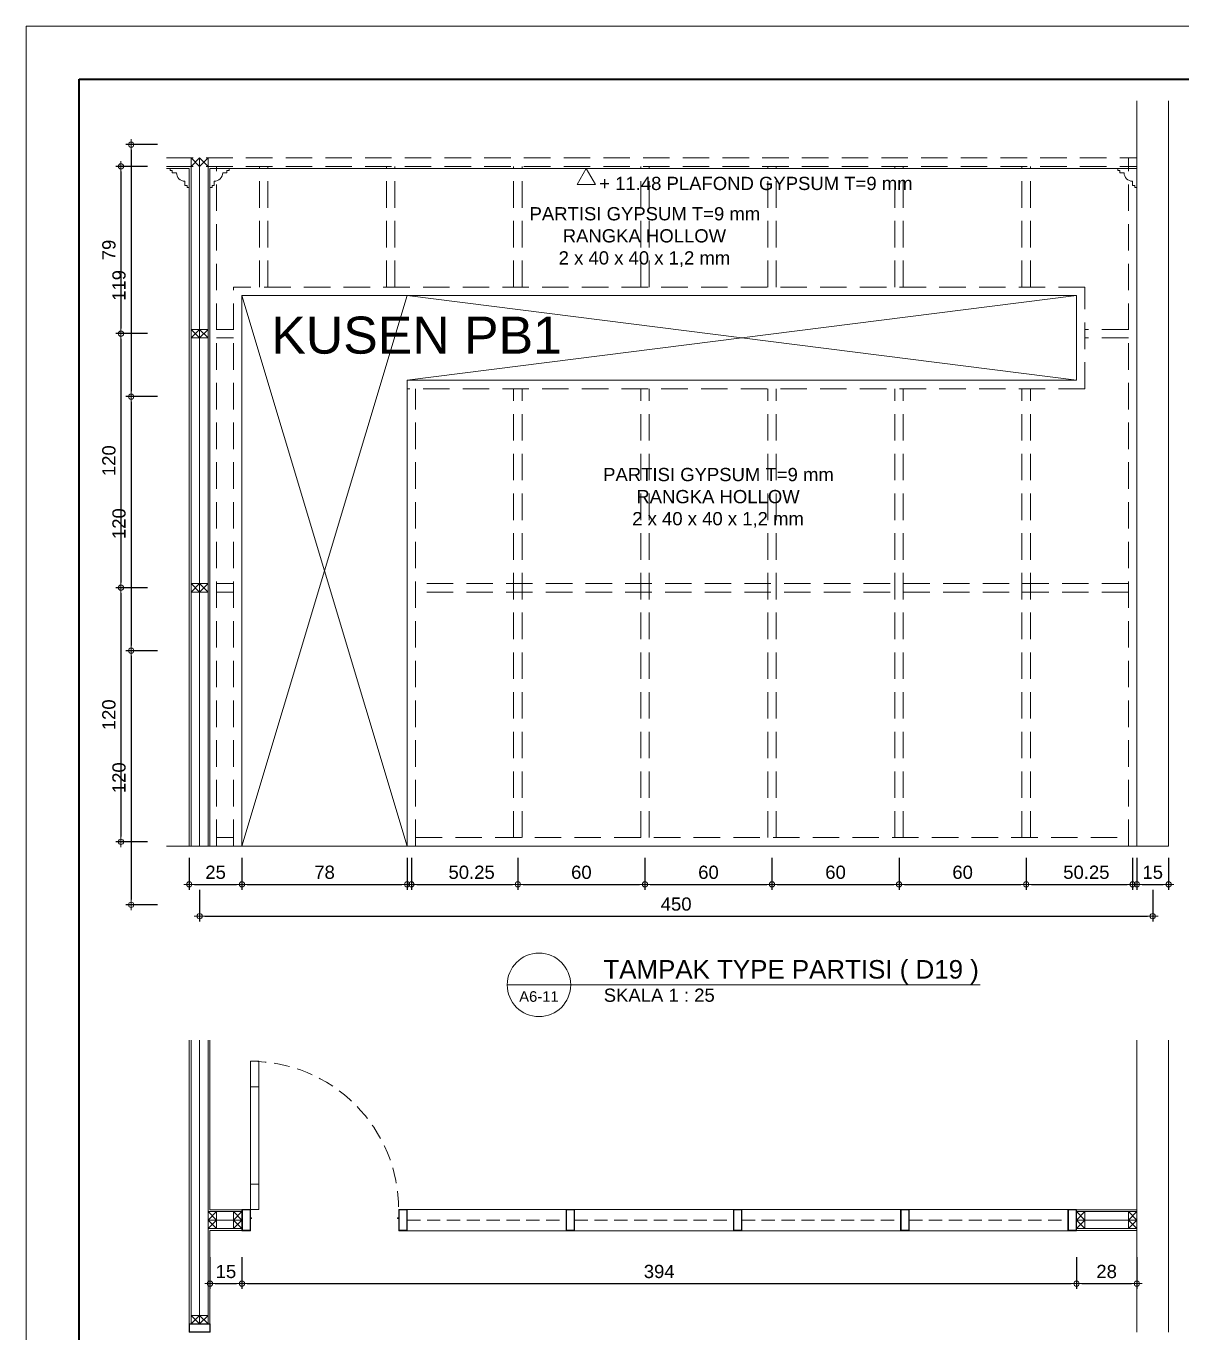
# Model space of a CAD drawing. Header units: millimetres. Extents: x -11 to 1625, y -267 to 180.
# Drawn here: x 911.21 to 933.04, y 38.32 to 63 of the extents above; entities that cross this region are included whole.
import ezdxf
from ezdxf.enums import TextEntityAlignment as Align

# ---------------------------------------------------------------- set-up
doc = ezdxf.new("R2010")
doc.units = ezdxf.units.MM
doc.linetypes.add('HIDDEN', pattern=[0.375, 0.25, -0.125])
for name, color, linetype, lineweight in [('ars', 11, 'Continuous', 5), ('GRS KOP', 1, 'Continuous', 35), ('kop', 7, 'Continuous', 20), ('kus', 63, 'Continuous', 15), ('lan', 7, 'Continuous', 15), ('not', 7, 'Continuous', 20), ('PARTISI', 190, 'Continuous', 9), ('tem', 5, 'Continuous', 20), ('u', 6, 'Continuous', 20)]:
    doc.layers.add(name, color=color, linetype=linetype, lineweight=lineweight)
doc.styles.add('BARU', font='complex.shx')
doc.styles.add('S', font='SIMPLEX', dxfattribs={"width": 1.1})
doc.styles.get("Standard").update_dxf_attribs({"font": 'ARIALUNI.TTF'})
doc.dimstyles.new('SK-25', dxfattribs={"dimtxt": 0.25, "dimasz": 0.1, "dimexe": 0.1, "dimexo": 0, "dimgap": 0.1, "dimtad": 1, "dimdec": 0, "dimlfac": 25, "dimzin": 12, "dimdsep": 46, "dimtxsty": 'Standard', "dimblk": 'BULAT', "dimcen": 0.1, "dimclrd": 256, "dimadec": 0, "dimazin": 3, "dimtfac": 1, "dimtdec": 0, "dimtofl": 0, "dimtmove": 0, "dimatfit": 3, "dimldrblk": 'BULAT', "dimfxl": 0, "dimtolj": 1, "dimtzin": 0, "dimarcsym": 0})

# ---------------------------------------------------------------- blocks, each defined once
blk = doc.blocks.new('BULAT')
for p, q in [((-1, 0), (1, 0)), ((0, -1), (0, 1))]:
    blk.add_line(p, q)
blk.add_circle((0, 0), 0.5)
blk = doc.blocks.new('*D2345')
at = {"layer": 'Defpoints', "color": 0, "ltscale": 0.15}
for p in [(913.697, 60.762), (913.197, 56.002), (913.697, 56.002)]:
    blk.add_point(p, dxfattribs=at)
at = {"layer": 'u', "color": 0, "lineweight": -2, "ltscale": 0.15}
for p, q in [((913.697, 60.762), (913.097, 60.762)), ((913.697, 56.002), (913.097, 56.002))]:
    blk.add_line(p, q, dxfattribs=at)
at = {"layer": 'u', "lineweight": -2, "ltscale": 0.15}
blk.add_line((913.197, 60.662), (913.197, 56.102), dxfattribs=at)
at = {"layer": 'u', "lineweight": -2, "ltscale": 0.15, "xscale": 0.1, "yscale": 0.1, "zscale": 0.1}
for p, rotation in [((913.197, 60.762), 90), ((913.197, 56.002), 270)]:
    blk.add_blockref('BULAT', p, dxfattribs=dict(at, rotation=rotation))
at = {"layer": 'u', "color": 0, "ltscale": 0.15, "insert": (912.969, 58.102), "char_height": 0.25, "attachment_point": 5, "rotation": 90}
blk.add_mtext('\\A1;119', dxfattribs=at)
blk = doc.blocks.new('*D2346')
at = {"layer": 'Defpoints', "color": 0, "ltscale": 0.15}
for p in [(913.697, 51.202), (913.197, 46.402), (913.697, 46.402)]:
    blk.add_point(p, dxfattribs=at)
at = {"layer": 'u', "color": 0, "lineweight": -2, "ltscale": 0.15}
for p, q in [((913.697, 51.202), (913.097, 51.202)), ((913.697, 46.402), (913.097, 46.402))]:
    blk.add_line(p, q, dxfattribs=at)
at = {"layer": 'u', "lineweight": -2, "ltscale": 0.15}
blk.add_line((913.197, 51.102), (913.197, 46.502), dxfattribs=at)
at = {"layer": 'u', "lineweight": -2, "ltscale": 0.15, "xscale": 0.1, "yscale": 0.1, "zscale": 0.1}
for p, rotation in [((913.197, 51.202), 90), ((913.197, 46.402), 270)]:
    blk.add_blockref('BULAT', p, dxfattribs=dict(at, rotation=rotation))
at = {"layer": 'u', "color": 0, "ltscale": 0.15, "insert": (912.969, 48.802), "char_height": 0.25, "attachment_point": 5, "rotation": 90}
blk.add_mtext('\\A1;120', dxfattribs=at)
blk = doc.blocks.new('*D2347')
at = {"layer": 'Defpoints', "color": 0, "ltscale": 0.15}
for p in [(913.697, 56.002), (913.197, 51.202), (913.697, 51.202)]:
    blk.add_point(p, dxfattribs=at)
at = {"layer": 'u', "color": 0, "lineweight": -2, "ltscale": 0.15}
for p, q in [((913.697, 56.002), (913.097, 56.002)), ((913.697, 51.202), (913.097, 51.202))]:
    blk.add_line(p, q, dxfattribs=at)
at = {"layer": 'u', "lineweight": -2, "ltscale": 0.15}
blk.add_line((913.197, 55.902), (913.197, 51.302), dxfattribs=at)
at = {"layer": 'u', "lineweight": -2, "ltscale": 0.15, "xscale": 0.1, "yscale": 0.1, "zscale": 0.1}
for p, rotation in [((913.197, 56.002), 90), ((913.197, 51.202), 270)]:
    blk.add_blockref('BULAT', p, dxfattribs=dict(at, rotation=rotation))
at = {"layer": 'u', "color": 0, "ltscale": 0.15, "insert": (912.969, 53.602), "char_height": 0.25, "attachment_point": 5, "rotation": 90}
blk.add_mtext('\\A1;120', dxfattribs=at)
blk = doc.blocks.new('kop')
at = {"layer": 'GRS KOP'}
blk.add_lwpolyline([(1, 54), (83, 54), (83, 1), (1, 1)], close=True, dxfattribs=at)
at = {"layer": 'kop', "color": 7}
for p, q in [((84, 55), (0, 55)), ((0, 55), (0, 0))]:
    blk.add_line(p, q, dxfattribs=at)
at = {"layer": 'kop', "style": 'BARU', "flags": 4}
for p, height in [((73.8, 5.4), 0.35), ((80.303, 5.382), 0.25), ((73.8, 4.9), 0.35), ((80.303, 4.882), 0.25), ((73.8, 4.4), 0.35), ((80.303, 4.382), 0.25)]:
    blk.add_attdef('-', p, '', height=height, dxfattribs=at)
at = {"layer": 'kop', "flags": 4}
for tag, p in [('AR-00', (78.057, 2.648)), ('00', (81.238, 2.647))]:
    blk.add_attdef(tag, text='', height=0.35, dxfattribs=at).set_placement(p, align=Align.MIDDLE)
blk = doc.blocks.new('P 70')
at = {"linetype": 'HIDDEN', "ltscale": 0.3}
blk.add_lwpolyline([(-0.74, 0.1, -0.414214), (-0.04, 0.8, -1.303225)], format="xyb", dxfattribs=at)
for points in [[(-0.04, 0.8), (-0.08, 0.8), (-0.08, 0.68), (-0.04, 0.68)], [(-0.04, 0.68), (-0.08, 0.68), (-0.08, 0.22), (-0.04, 0.22)], [(-0.04, 0.1), (-0.08, 0.1), (-0.08, 0.22), (-0.04, 0.22)], [(-0.7351, 0.06), (-0.74, 0.06), (-0.74, 0.0615), (-0.74, 0.1), (-0.78, 0.1), (-0.78, 0), (-0.74, 0), (-0.74, 0.0565), (-0.7351, 0.0583)], [(-0.742, 0.002), (-0.778, 0.002), (-0.778, 0.098), (-0.742, 0.098)], [(-0.0449, 0.06), (-0.04, 0.06), (-0.04, 0.0615), (-0.04, 0.1), (0, 0.1), (0, 0), (-0.04, 0), (-0.04, 0.0565), (-0.0449, 0.0583)], [(-0.038, 0.002), (-0.002, 0.002), (-0.002, 0.098), (-0.038, 0.098)]]:
    blk.add_lwpolyline(points, close=True)
blk = doc.blocks.new('PEILA')
blk.add_lwpolyline([(-0.188, -0.325), (0.188, -0.325), (0, 0)], close=True)
at = {"style": 'S', "width": 1.1, "flags": 4}
blk.add_attdef('CAT', (0.265, -0.289), '', height=0.2, dxfattribs=at)
blk = doc.blocks.new('*D2564')
at = {"layer": 'Defpoints', "color": 0, "ltscale": 0.15}
for p in [(913.505, 60.351), (913.005, 57.191), (913.505, 57.191)]:
    blk.add_point(p, dxfattribs=at)
at = {"layer": 'u', "color": 0, "lineweight": -2, "ltscale": 0.15}
for p, q in [((913.505, 60.351), (912.905, 60.351)), ((913.505, 57.191), (912.905, 57.191))]:
    blk.add_line(p, q, dxfattribs=at)
at = {"layer": 'u', "lineweight": -2, "ltscale": 0.15}
blk.add_line((913.005, 60.251), (913.005, 57.291), dxfattribs=at)
at = {"layer": 'u', "lineweight": -2, "ltscale": 0.15, "xscale": 0.1, "yscale": 0.1, "zscale": 0.1}
for p, rotation in [((913.005, 60.351), 90), ((913.005, 57.191), 270)]:
    blk.add_blockref('BULAT', p, dxfattribs=dict(at, rotation=rotation))
at = {"layer": 'u', "color": 0, "ltscale": 0.15, "insert": (912.778, 58.771), "char_height": 0.25, "attachment_point": 5, "rotation": 90}
blk.add_mtext('\\A1;79', dxfattribs=at)
blk = doc.blocks.new('*D2565')
at = {"layer": 'Defpoints', "color": 0, "ltscale": 0.15}
for p in [(913.505, 52.391), (913.005, 47.591), (913.505, 47.591)]:
    blk.add_point(p, dxfattribs=at)
at = {"layer": 'u', "color": 0, "lineweight": -2, "ltscale": 0.15}
for p, q in [((913.505, 52.391), (912.905, 52.391)), ((913.505, 47.591), (912.905, 47.591))]:
    blk.add_line(p, q, dxfattribs=at)
at = {"layer": 'u', "lineweight": -2, "ltscale": 0.15}
blk.add_line((913.005, 52.291), (913.005, 47.691), dxfattribs=at)
at = {"layer": 'u', "lineweight": -2, "ltscale": 0.15, "xscale": 0.1, "yscale": 0.1, "zscale": 0.1}
for p, rotation in [((913.005, 52.391), 90), ((913.005, 47.591), 270)]:
    blk.add_blockref('BULAT', p, dxfattribs=dict(at, rotation=rotation))
at = {"layer": 'u', "color": 0, "ltscale": 0.15, "insert": (912.778, 49.991), "char_height": 0.25, "attachment_point": 5, "rotation": 90}
blk.add_mtext('\\A1;120', dxfattribs=at)
blk = doc.blocks.new('*D2566')
at = {"layer": 'Defpoints', "color": 0, "ltscale": 0.15}
for p in [(913.505, 57.191), (913.005, 52.391), (913.505, 52.391)]:
    blk.add_point(p, dxfattribs=at)
at = {"layer": 'u', "color": 0, "lineweight": -2, "ltscale": 0.15}
for p, q in [((913.505, 57.191), (912.905, 57.191)), ((913.505, 52.391), (912.905, 52.391))]:
    blk.add_line(p, q, dxfattribs=at)
at = {"layer": 'u', "lineweight": -2, "ltscale": 0.15}
blk.add_line((913.005, 57.091), (913.005, 52.491), dxfattribs=at)
at = {"layer": 'u', "lineweight": -2, "ltscale": 0.15, "xscale": 0.1, "yscale": 0.1, "zscale": 0.1}
for p, rotation in [((913.005, 57.191), 90), ((913.005, 52.391), 270)]:
    blk.add_blockref('BULAT', p, dxfattribs=dict(at, rotation=rotation))
at = {"layer": 'u', "color": 0, "ltscale": 0.15, "insert": (912.778, 54.791), "char_height": 0.25, "attachment_point": 5, "rotation": 90}
blk.add_mtext('\\A1;120', dxfattribs=at)
blk = doc.blocks.new('Ndtpd')
blk.add_line((0.747, 0), (-0.747, 0))
blk.add_circle((0, 0), 0.747)
at = {"flags": 4}
for tag, height, p in [('NO', 0.5, (0, 0.148)), ('NOLBR', 0.3, (0, -0.398))]:
    blk.add_attdef(tag, text='', height=height, dxfattribs=at).set_placement(p, align=Align.CENTER)
for tag, p, height in [('NDTPD', (1.516, 0.148), 0.5), ('SKALA', (1.523, -0.398), 0.3)]:
    blk.add_attdef(tag, p, '', height=height, dxfattribs=at)
blk = doc.blocks.new('*D2567')
at = {"layer": 'Defpoints', "color": 0, "ltscale": 0.15}
for p in [(922.9, 47.287), (925.3, 47.287), (925.3, 46.787)]:
    blk.add_point(p, dxfattribs=at)
at = {"layer": 'u', "color": 0, "lineweight": -2, "ltscale": 0.15}
for p, q in [((922.9, 47.287), (922.9, 46.687)), ((925.3, 47.287), (925.3, 46.687))]:
    blk.add_line(p, q, dxfattribs=at)
at = {"layer": 'u', "lineweight": -2, "ltscale": 0.15}
blk.add_line((923, 46.787), (925.2, 46.787), dxfattribs=at)
at = {"layer": 'u', "lineweight": -2, "ltscale": 0.15, "xscale": 0.1, "yscale": 0.1, "zscale": 0.1, "rotation": 180}
blk.add_blockref('BULAT', (922.9, 46.787), dxfattribs=at)
at = {"layer": 'u', "lineweight": -2, "ltscale": 0.15, "xscale": 0.1, "yscale": 0.1, "zscale": 0.1}
blk.add_blockref('BULAT', (925.3, 46.787), dxfattribs=at)
at = {"layer": 'u', "color": 0, "ltscale": 0.15, "insert": (924.1, 47.015), "char_height": 0.25, "attachment_point": 5}
blk.add_mtext('\\A1;60', dxfattribs=at)
blk = doc.blocks.new('*D2568')
at = {"layer": 'Defpoints', "color": 0, "ltscale": 0.15}
for p in [(925.3, 47.287), (927.7, 47.287), (927.7, 46.787)]:
    blk.add_point(p, dxfattribs=at)
at = {"layer": 'u', "color": 0, "lineweight": -2, "ltscale": 0.15}
for p, q in [((925.3, 47.287), (925.3, 46.687)), ((927.7, 47.287), (927.7, 46.687))]:
    blk.add_line(p, q, dxfattribs=at)
at = {"layer": 'u', "lineweight": -2, "ltscale": 0.15}
blk.add_line((925.4, 46.787), (927.6, 46.787), dxfattribs=at)
at = {"layer": 'u', "lineweight": -2, "ltscale": 0.15, "xscale": 0.1, "yscale": 0.1, "zscale": 0.1, "rotation": 180}
blk.add_blockref('BULAT', (925.3, 46.787), dxfattribs=at)
at = {"layer": 'u', "lineweight": -2, "ltscale": 0.15, "xscale": 0.1, "yscale": 0.1, "zscale": 0.1}
blk.add_blockref('BULAT', (927.7, 46.787), dxfattribs=at)
at = {"layer": 'u', "color": 0, "ltscale": 0.15, "insert": (926.5, 47.015), "char_height": 0.25, "attachment_point": 5}
blk.add_mtext('\\A1;60', dxfattribs=at)
blk = doc.blocks.new('*D2569')
at = {"layer": 'Defpoints', "color": 0, "ltscale": 0.15}
for p in [(920.5, 47.287), (922.9, 47.287), (922.9, 46.787)]:
    blk.add_point(p, dxfattribs=at)
at = {"layer": 'u', "color": 0, "lineweight": -2, "ltscale": 0.15}
for p, q in [((920.5, 47.287), (920.5, 46.687)), ((922.9, 47.287), (922.9, 46.687))]:
    blk.add_line(p, q, dxfattribs=at)
at = {"layer": 'u', "lineweight": -2, "ltscale": 0.15}
blk.add_line((920.6, 46.787), (922.8, 46.787), dxfattribs=at)
at = {"layer": 'u', "lineweight": -2, "ltscale": 0.15, "xscale": 0.1, "yscale": 0.1, "zscale": 0.1, "rotation": 180}
blk.add_blockref('BULAT', (920.5, 46.787), dxfattribs=at)
at = {"layer": 'u', "lineweight": -2, "ltscale": 0.15, "xscale": 0.1, "yscale": 0.1, "zscale": 0.1}
blk.add_blockref('BULAT', (922.9, 46.787), dxfattribs=at)
at = {"layer": 'u', "color": 0, "ltscale": 0.15, "insert": (921.7, 47.015), "char_height": 0.25, "attachment_point": 5}
blk.add_mtext('\\A1;60', dxfattribs=at)
blk = doc.blocks.new('*D2570')
at = {"layer": 'Defpoints', "color": 0, "ltscale": 0.15}
for p in [(918.49, 47.287), (920.5, 47.287), (920.5, 46.787)]:
    blk.add_point(p, dxfattribs=at)
at = {"layer": 'u', "color": 0, "lineweight": -2, "ltscale": 0.15}
for p, q in [((918.49, 47.287), (918.49, 46.687)), ((920.5, 47.287), (920.5, 46.687))]:
    blk.add_line(p, q, dxfattribs=at)
at = {"layer": 'u', "lineweight": -2, "ltscale": 0.15}
blk.add_line((918.59, 46.787), (920.4, 46.787), dxfattribs=at)
at = {"layer": 'u', "lineweight": -2, "ltscale": 0.15, "xscale": 0.1, "yscale": 0.1, "zscale": 0.1, "rotation": 180}
blk.add_blockref('BULAT', (918.49, 46.787), dxfattribs=at)
at = {"layer": 'u', "lineweight": -2, "ltscale": 0.15, "xscale": 0.1, "yscale": 0.1, "zscale": 0.1}
blk.add_blockref('BULAT', (920.5, 46.787), dxfattribs=at)
at = {"layer": 'u', "color": 0, "ltscale": 0.15, "insert": (919.627, 47.015), "char_height": 0.25, "attachment_point": 5}
blk.add_mtext('\\A1;50.25', dxfattribs=at)
blk = doc.blocks.new('*D2571')
at = {"layer": 'Defpoints', "color": 0, "ltscale": 0.15}
for p in [(927.7, 47.287), (930.1, 47.287), (930.1, 46.787)]:
    blk.add_point(p, dxfattribs=at)
at = {"layer": 'u', "color": 0, "lineweight": -2, "ltscale": 0.15}
for p, q in [((927.7, 47.287), (927.7, 46.687)), ((930.1, 47.287), (930.1, 46.687))]:
    blk.add_line(p, q, dxfattribs=at)
at = {"layer": 'u', "lineweight": -2, "ltscale": 0.15}
blk.add_line((927.8, 46.787), (930, 46.787), dxfattribs=at)
at = {"layer": 'u', "lineweight": -2, "ltscale": 0.15, "xscale": 0.1, "yscale": 0.1, "zscale": 0.1, "rotation": 180}
blk.add_blockref('BULAT', (927.7, 46.787), dxfattribs=at)
at = {"layer": 'u', "lineweight": -2, "ltscale": 0.15, "xscale": 0.1, "yscale": 0.1, "zscale": 0.1}
blk.add_blockref('BULAT', (930.1, 46.787), dxfattribs=at)
at = {"layer": 'u', "color": 0, "ltscale": 0.15, "insert": (928.9, 47.015), "char_height": 0.25, "attachment_point": 5}
blk.add_mtext('\\A1;60', dxfattribs=at)
blk = doc.blocks.new('*D2572')
at = {"layer": 'Defpoints', "color": 0, "ltscale": 0.15}
for p in [(930.1, 47.287), (932.11, 47.287), (932.11, 46.787)]:
    blk.add_point(p, dxfattribs=at)
at = {"layer": 'u', "color": 0, "lineweight": -2, "ltscale": 0.15}
for p, q in [((930.1, 47.287), (930.1, 46.687)), ((932.11, 47.287), (932.11, 46.687))]:
    blk.add_line(p, q, dxfattribs=at)
at = {"layer": 'u', "lineweight": -2, "ltscale": 0.15}
blk.add_line((930.2, 46.787), (932.01, 46.787), dxfattribs=at)
at = {"layer": 'u', "lineweight": -2, "ltscale": 0.15, "xscale": 0.1, "yscale": 0.1, "zscale": 0.1, "rotation": 180}
blk.add_blockref('BULAT', (930.1, 46.787), dxfattribs=at)
at = {"layer": 'u', "lineweight": -2, "ltscale": 0.15, "xscale": 0.1, "yscale": 0.1, "zscale": 0.1}
blk.add_blockref('BULAT', (932.11, 46.787), dxfattribs=at)
at = {"layer": 'u', "color": 0, "ltscale": 0.15, "insert": (931.237, 47.015), "char_height": 0.25, "attachment_point": 5}
blk.add_mtext('\\A1;50.25', dxfattribs=at)
blk = doc.blocks.new('*D2573')
at = {"layer": 'Defpoints', "color": 0, "ltscale": 0.15}
for p in [(915.29, 47.287), (918.41, 47.287), (918.41, 46.787)]:
    blk.add_point(p, dxfattribs=at)
at = {"layer": 'u', "color": 0, "lineweight": -2, "ltscale": 0.15}
for p, q in [((915.29, 47.287), (915.29, 46.687)), ((918.41, 47.287), (918.41, 46.687))]:
    blk.add_line(p, q, dxfattribs=at)
at = {"layer": 'u', "lineweight": -2, "ltscale": 0.15}
blk.add_line((915.39, 46.787), (918.31, 46.787), dxfattribs=at)
at = {"layer": 'u', "lineweight": -2, "ltscale": 0.15, "xscale": 0.1, "yscale": 0.1, "zscale": 0.1, "rotation": 180}
blk.add_blockref('BULAT', (915.29, 46.787), dxfattribs=at)
at = {"layer": 'u', "lineweight": -2, "ltscale": 0.15, "xscale": 0.1, "yscale": 0.1, "zscale": 0.1}
blk.add_blockref('BULAT', (918.41, 46.787), dxfattribs=at)
at = {"layer": 'u', "color": 0, "ltscale": 0.15, "insert": (916.85, 47.015), "char_height": 0.25, "attachment_point": 5}
blk.add_mtext('\\A1;78', dxfattribs=at)
blk = doc.blocks.new('*D2574')
at = {"layer": 'Defpoints', "color": 0, "ltscale": 0.15}
for p in [(914.49, 46.687), (932.49, 46.687), (932.49, 46.187)]:
    blk.add_point(p, dxfattribs=at)
at = {"layer": 'u', "color": 0, "lineweight": -2, "ltscale": 0.15}
for p, q in [((914.49, 46.687), (914.49, 46.087)), ((932.49, 46.687), (932.49, 46.087))]:
    blk.add_line(p, q, dxfattribs=at)
at = {"layer": 'u', "lineweight": -2, "ltscale": 0.15}
blk.add_line((914.59, 46.187), (932.39, 46.187), dxfattribs=at)
at = {"layer": 'u', "lineweight": -2, "ltscale": 0.15, "xscale": 0.1, "yscale": 0.1, "zscale": 0.1, "rotation": 180}
blk.add_blockref('BULAT', (914.49, 46.187), dxfattribs=at)
at = {"layer": 'u', "lineweight": -2, "ltscale": 0.15, "xscale": 0.1, "yscale": 0.1, "zscale": 0.1}
blk.add_blockref('BULAT', (932.49, 46.187), dxfattribs=at)
at = {"layer": 'u', "color": 0, "ltscale": 0.15, "insert": (923.49, 46.415), "char_height": 0.25, "attachment_point": 5}
blk.add_mtext('\\A1;450', dxfattribs=at)
blk = doc.blocks.new('*D2575')
at = {"layer": 'Defpoints', "color": 0, "ltscale": 0.15}
for p in [(932.19, 47.287), (932.79, 47.287), (932.79, 46.787)]:
    blk.add_point(p, dxfattribs=at)
at = {"layer": 'u', "color": 0, "lineweight": -2, "ltscale": 0.15}
for p, q in [((932.19, 47.287), (932.19, 46.687)), ((932.79, 47.287), (932.79, 46.687))]:
    blk.add_line(p, q, dxfattribs=at)
at = {"layer": 'u', "lineweight": -2, "ltscale": 0.15}
blk.add_line((932.29, 46.787), (932.69, 46.787), dxfattribs=at)
at = {"layer": 'u', "lineweight": -2, "ltscale": 0.15, "xscale": 0.1, "yscale": 0.1, "zscale": 0.1, "rotation": 180}
blk.add_blockref('BULAT', (932.19, 46.787), dxfattribs=at)
at = {"layer": 'u', "lineweight": -2, "ltscale": 0.15, "xscale": 0.1, "yscale": 0.1, "zscale": 0.1}
blk.add_blockref('BULAT', (932.79, 46.787), dxfattribs=at)
at = {"layer": 'u', "color": 0, "ltscale": 0.15, "insert": (932.49, 47.015), "char_height": 0.25, "attachment_point": 5}
blk.add_mtext('\\A1;15', dxfattribs=at)
blk = doc.blocks.new('*D2579')
at = {"layer": 'Defpoints', "color": 0, "ltscale": 0.15}
for p in [(914.294, 47.287), (915.29, 47.287), (915.29, 46.787)]:
    blk.add_point(p, dxfattribs=at)
at = {"layer": 'u', "color": 0, "lineweight": -2, "ltscale": 0.15}
for p, q in [((914.294, 47.287), (914.294, 46.687)), ((915.29, 47.287), (915.29, 46.687))]:
    blk.add_line(p, q, dxfattribs=at)
at = {"layer": 'u', "lineweight": -2, "ltscale": 0.15}
blk.add_line((914.394, 46.787), (915.19, 46.787), dxfattribs=at)
at = {"layer": 'u', "lineweight": -2, "ltscale": 0.15, "xscale": 0.1, "yscale": 0.1, "zscale": 0.1, "rotation": 180}
blk.add_blockref('BULAT', (914.294, 46.787), dxfattribs=at)
at = {"layer": 'u', "lineweight": -2, "ltscale": 0.15, "xscale": 0.1, "yscale": 0.1, "zscale": 0.1}
blk.add_blockref('BULAT', (915.29, 46.787), dxfattribs=at)
at = {"layer": 'u', "color": 0, "ltscale": 0.15, "insert": (914.792, 47.015), "char_height": 0.25, "attachment_point": 5}
blk.add_mtext('\\A1;25', dxfattribs=at)
blk = doc.blocks.new('*D2583')
at = {"layer": 'Defpoints', "color": 0, "ltscale": 0.15}
for p in [(915.29, 39.746), (931.05, 39.746), (931.05, 39.246)]:
    blk.add_point(p, dxfattribs=at)
at = {"layer": 'u', "color": 0, "lineweight": -2, "ltscale": 0.15}
for p, q in [((915.29, 39.746), (915.29, 39.146)), ((931.05, 39.746), (931.05, 39.146))]:
    blk.add_line(p, q, dxfattribs=at)
at = {"layer": 'u', "lineweight": -2, "ltscale": 0.15}
blk.add_line((915.39, 39.246), (930.95, 39.246), dxfattribs=at)
at = {"layer": 'u', "lineweight": -2, "ltscale": 0.15, "xscale": 0.1, "yscale": 0.1, "zscale": 0.1, "rotation": 180}
blk.add_blockref('BULAT', (915.29, 39.246), dxfattribs=at)
at = {"layer": 'u', "lineweight": -2, "ltscale": 0.15, "xscale": 0.1, "yscale": 0.1, "zscale": 0.1}
blk.add_blockref('BULAT', (931.05, 39.246), dxfattribs=at)
at = {"layer": 'u', "color": 0, "ltscale": 0.15, "insert": (923.17, 39.474), "char_height": 0.25, "attachment_point": 5}
blk.add_mtext('\\A1;394', dxfattribs=at)
blk = doc.blocks.new('*D2584')
at = {"layer": 'Defpoints', "color": 0, "ltscale": 0.15}
for p in [(914.686, 39.746), (915.29, 39.746), (915.29, 39.246)]:
    blk.add_point(p, dxfattribs=at)
at = {"layer": 'u', "color": 0, "lineweight": -2, "ltscale": 0.15}
for p, q in [((914.686, 39.746), (914.686, 39.146)), ((915.29, 39.746), (915.29, 39.146))]:
    blk.add_line(p, q, dxfattribs=at)
at = {"layer": 'u', "lineweight": -2, "ltscale": 0.15}
blk.add_line((914.786, 39.246), (915.19, 39.246), dxfattribs=at)
at = {"layer": 'u', "lineweight": -2, "ltscale": 0.15, "xscale": 0.1, "yscale": 0.1, "zscale": 0.1, "rotation": 180}
blk.add_blockref('BULAT', (914.686, 39.246), dxfattribs=at)
at = {"layer": 'u', "lineweight": -2, "ltscale": 0.15, "xscale": 0.1, "yscale": 0.1, "zscale": 0.1}
blk.add_blockref('BULAT', (915.29, 39.246), dxfattribs=at)
at = {"layer": 'u', "color": 0, "ltscale": 0.15, "insert": (914.988, 39.474), "char_height": 0.25, "attachment_point": 5}
blk.add_mtext('\\A1;15', dxfattribs=at)
blk = doc.blocks.new('*D2585')
at = {"layer": 'Defpoints', "color": 0, "ltscale": 0.15}
for p in [(931.05, 39.746), (932.19, 39.746), (932.19, 39.246)]:
    blk.add_point(p, dxfattribs=at)
at = {"layer": 'u', "color": 0, "lineweight": -2, "ltscale": 0.15}
for p, q in [((931.05, 39.746), (931.05, 39.146)), ((932.19, 39.746), (932.19, 39.146))]:
    blk.add_line(p, q, dxfattribs=at)
at = {"layer": 'u', "lineweight": -2, "ltscale": 0.15}
blk.add_line((931.15, 39.246), (932.09, 39.246), dxfattribs=at)
at = {"layer": 'u', "lineweight": -2, "ltscale": 0.15, "xscale": 0.1, "yscale": 0.1, "zscale": 0.1, "rotation": 180}
blk.add_blockref('BULAT', (931.05, 39.246), dxfattribs=at)
at = {"layer": 'u', "lineweight": -2, "ltscale": 0.15, "xscale": 0.1, "yscale": 0.1, "zscale": 0.1}
blk.add_blockref('BULAT', (932.19, 39.246), dxfattribs=at)
at = {"layer": 'u', "color": 0, "ltscale": 0.15, "insert": (931.62, 39.474), "char_height": 0.25, "attachment_point": 5}
blk.add_mtext('\\A1;28', dxfattribs=at)

msp = doc.modelspace()

# ---------------------------------------------------------------- linework, layer by layer
at = {"layer": 'ars'}
for p, q in [((914.4898955, 60.3505409), (914.3298955, 60.5105409)), ((914.4898955, 60.5105409), (914.3298955, 60.3505409)), ((914.6498955, 60.3505409), (914.4898955, 60.5105409)), ((914.6498955, 60.5105409), (914.4898955, 60.3505409)), ((913.8662124, 60.3105409), (914.2938955, 60.3105409)), ((914.2938955, 47.5105409), (914.2938955, 60.3105409)), ((914.6858955, 60.3105409), (932.1898955, 60.3105409)), ((914.6858955, 47.5105409), (914.6858955, 60.3105409)), ((914.3298955, 57.1105409), (914.4898955, 57.2705409)), ((914.3298955, 57.2705409), (914.4898955, 57.1105409)), ((914.4898955, 57.2705409), (914.6498955, 57.1105409)), ((914.4898955, 57.1105409), (914.6498955, 57.2705409)), ((914.3298955, 52.3105409), (914.4898955, 52.4705409)), ((914.3298955, 52.4705409), (914.4898955, 52.3105409)), ((914.4898955, 52.4705409), (914.6498955, 52.3105409)), ((914.4898955, 52.3105409), (914.6498955, 52.4705409)), ((914.2938955, 38.4859846), (914.2938955, 43.8459846)), ((914.6858955, 40.6419846), (914.6858955, 43.8459846)), ((914.8098955, 40.4459846), (914.6498955, 40.6059846)), ((914.6498955, 40.4459846), (914.8098955, 40.6059846)), ((915.2898955, 40.6419846), (914.6858955, 40.6419846)), ((915.1298955, 40.4459846), (915.2898955, 40.6059846)), ((915.2898955, 40.4459846), (915.1298955, 40.6059846)), ((931.0498955, 40.6419846), (932.1898955, 40.6419846)), ((931.2098955, 40.4459846), (931.0498955, 40.6059846)), ((931.0498955, 40.4459846), (931.2098955, 40.6059846)), ((932.0298955, 40.4459846), (932.1898955, 40.6059846)), ((932.1898955, 40.4459846), (932.0298955, 40.6059846)), ((914.6498955, 40.2859846), (914.8098955, 40.4459846)), ((914.8098955, 40.2859846), (914.6498955, 40.4459846)), ((915.2898955, 40.2499846), (914.6858955, 40.2499846)), ((914.6858955, 38.4859846), (914.6858955, 40.2499846)), ((915.2898955, 40.2859846), (915.1298955, 40.4459846)), ((915.1298955, 40.2859846), (915.2898955, 40.4459846)), ((931.0498955, 40.2859846), (931.2098955, 40.4459846)), ((931.2098955, 40.2859846), (931.0498955, 40.4459846)), ((931.0498955, 40.2499846), (932.1898955, 40.2499846)), ((932.1898955, 40.2859846), (932.0298955, 40.4459846)), ((932.0298955, 40.2859846), (932.1898955, 40.4459846)), ((914.3298955, 38.4859846), (914.4898955, 38.6459846)), ((914.3298955, 38.6459846), (914.4898955, 38.4859846)), ((914.4898955, 38.6459846), (914.6498955, 38.4859846)), ((914.4898955, 38.4859846), (914.6498955, 38.6459846))]:
    msp.add_line(p, q, dxfattribs=at)
at = {"layer": 'kus'}
for p, q in [((915.2898955, 47.5105409), (915.2898955, 57.9105409)), ((931.0498955, 57.9105409), (915.2898955, 57.9105409)), ((918.4098955, 47.5105409), (915.2898955, 57.9105409)), ((918.4098955, 57.9105409), (915.2898955, 47.5105409)), ((931.0498955, 56.3105409), (918.4098955, 57.9105409)), ((918.4098955, 56.3105409), (931.0498955, 57.9105409)), ((931.0498955, 56.3105409), (931.0498955, 57.9105409)), ((918.4098955, 47.5105409), (918.4098955, 56.3105409)), ((931.0498955, 56.3105409), (918.4098955, 56.3105409)), ((918.4098955, 40.6459846), (921.4098955, 40.6459846)), ((921.5698955, 40.6459846), (924.5698955, 40.6459846)), ((924.7298955, 40.6459846), (927.7298955, 40.6459846)), ((927.8898955, 40.6459846), (930.8898955, 40.6459846)), ((918.4098955, 40.2459846), (921.4098955, 40.2459846)), ((921.5698955, 40.2459846), (924.5698955, 40.2459846)), ((924.7298955, 40.2459846), (927.7298955, 40.2459846)), ((927.8898955, 40.2459846), (930.8898955, 40.2459846))]:
    msp.add_line(p, q, dxfattribs=at)
at = {"layer": 'kus', "linetype": 'HIDDEN'}
for p, q in [((918.4098955, 40.4459846), (921.4098955, 40.4459846)), ((921.5698955, 40.4459846), (924.5698955, 40.4459846)), ((924.7298955, 40.4459846), (927.7298955, 40.4459846)), ((927.8898955, 40.4459846), (930.8898955, 40.4459846))]:
    msp.add_line(p, q, dxfattribs=at)
at = {"layer": 'kus'}
for points in [[(921.5698955, 40.2459846), (921.4098955, 40.2459846), (921.4098955, 40.6459846), (921.5698955, 40.6459846)], [(921.5618955, 40.2539846), (921.4178955, 40.2539846), (921.4178955, 40.6379846), (921.5618955, 40.6379846)], [(924.7298955, 40.2459846), (924.5698955, 40.2459846), (924.5698955, 40.6459846), (924.7298955, 40.6459846)], [(924.7218955, 40.2539846), (924.5778955, 40.2539846), (924.5778955, 40.6379846), (924.7218955, 40.6379846)], [(927.8898955, 40.2459846), (927.7298955, 40.2459846), (927.7298955, 40.6459846), (927.8898955, 40.6459846)], [(927.8818955, 40.2539846), (927.7378955, 40.2539846), (927.7378955, 40.6379846), (927.8818955, 40.6379846)], [(931.0498955, 40.2459846), (930.8898955, 40.2459846), (930.8898955, 40.6459846), (931.0498955, 40.6459846)], [(931.0418955, 40.2539846), (930.8978955, 40.2539846), (930.8978955, 40.6379846), (931.0418955, 40.6379846)], [(914.6898955, 38.4859846), (914.6898955, 38.3259846), (914.2898955, 38.3259846), (914.2898955, 38.4859846)], [(914.6818955, 38.4779846), (914.6818955, 38.3339846), (914.2978955, 38.3339846), (914.2978955, 38.4779846)]]:
    msp.add_lwpolyline(points, close=True, dxfattribs=at)
at = {"layer": 'lan'}
msp.add_line((913.8662124, 47.5105409), (932.7898955, 47.5105409), dxfattribs=at)
for points in [[(913.9738955, 60.2305409), (913.9738955, 60.2705409), (913.9338955, 60.2705409), (913.9338955, 60.3105409), (914.2938955, 60.3105409), (914.2938955, 59.9505409), (914.2538955, 59.9505409), (914.2538955, 59.9905409), (914.2138955, 59.9905409), (914.2138955, 60.0705409, -0.4142135624), (914.0538955, 60.2305409)], [(915.0058955, 60.2305409), (915.0058955, 60.2705409), (915.0458955, 60.2705409), (915.0458955, 60.3105409), (914.6858955, 60.3105409), (914.6858955, 59.9505409), (914.7258955, 59.9505409), (914.7258955, 59.9905409), (914.7658955, 59.9905409), (914.7658955, 60.0705409, 0.4142135624), (914.9258955, 60.2305409)], [(931.8698955, 60.2305409), (931.8698955, 60.2705409), (931.8298955, 60.2705409), (931.8298955, 60.3105409), (932.1898955, 60.3105409), (932.1898955, 59.9505409), (932.1498955, 59.9505409), (932.1498955, 59.9905409), (932.1098955, 59.9905409), (932.1098955, 60.0705409, -0.4142135624), (931.9498955, 60.2305409)]]:
    msp.add_lwpolyline(points, format="xyb", close=True, dxfattribs=at)
at = {"layer": 'not'}
msp.add_line((921.4986817, 44.8894113), (929.2309607, 44.8894113), dxfattribs=at)
at = {"layer": 'PARTISI', "linetype": 'HIDDEN', "ltscale": 2}
for p, q in [((913.8662124, 60.5105409), (932.1898955, 60.5105409)), ((932.0298955, 47.5105409), (932.0298955, 60.5105409)), ((913.8662124, 60.3505409), (932.1898955, 60.3505409)), ((914.8098955, 47.5105409), (914.8098955, 60.3505409)), ((915.6198955, 58.0705409), (915.6198955, 60.3505409)), ((915.7798955, 58.0705409), (915.7798955, 60.3505409)), ((918.0198955, 58.0705409), (918.0198955, 60.3505409)), ((918.1798955, 58.0705409), (918.1798955, 60.3505409)), ((920.4198955, 58.0705409), (920.4198955, 60.3505409)), ((920.5798955, 58.0705409), (920.5798955, 60.3505409)), ((922.8198955, 58.0705409), (922.8198955, 60.3505409)), ((922.9798955, 58.0705409), (922.9798955, 60.3505409)), ((925.2198955, 58.0705409), (925.2198955, 60.3505409)), ((925.3798955, 58.0705409), (925.3798955, 60.3505409)), ((927.6198955, 58.0705409), (927.6198955, 60.3505409)), ((927.7798955, 58.0705409), (927.7798955, 60.3505409)), ((930.0198955, 58.0705409), (930.0198955, 60.3505409)), ((930.1798955, 58.0705409), (930.1798955, 60.3505409)), ((915.1298955, 47.5105409), (915.1298955, 58.0705409)), ((931.2098955, 58.0705409), (915.1298955, 58.0705409)), ((931.2098955, 56.1505409), (931.2098955, 58.0705409)), ((915.1298955, 57.2705409), (914.8098955, 57.2705409)), ((932.0298955, 57.2705409), (931.2098955, 57.2705409)), ((915.1298955, 57.1105409), (914.8098955, 57.1105409)), ((932.0298955, 57.1105409), (931.2098955, 57.1105409)), ((931.2098955, 56.1505409), (918.4098955, 56.1505409)), ((918.5698955, 47.5105409), (918.5698955, 56.1505409)), ((920.4198955, 47.6705409), (920.4198955, 56.1505409)), ((920.5798955, 47.6705409), (920.5798955, 56.1505409)), ((922.8198955, 47.6705409), (922.8198955, 56.1505409)), ((922.9798955, 47.6705409), (922.9798955, 56.1505409)), ((925.2198955, 47.6705409), (925.2198955, 56.1505409)), ((925.3798955, 47.6705409), (925.3798955, 56.1505409)), ((927.6198955, 47.6705409), (927.6198955, 56.1505409)), ((927.7798955, 47.6705409), (927.7798955, 56.1505409)), ((930.0198955, 47.6705409), (930.0198955, 56.1505409)), ((930.1798955, 47.6705409), (930.1798955, 56.1505409)), ((915.1298955, 52.4705409), (914.8098955, 52.4705409)), ((932.0298955, 52.4705409), (918.5698955, 52.4705409)), ((915.1298955, 52.3105409), (914.8098955, 52.3105409)), ((932.0298955, 52.3105409), (918.5698955, 52.3105409)), ((914.8098955, 47.6705409), (915.1298955, 47.6705409)), ((918.5698955, 47.6705409), (932.0298955, 47.6705409))]:
    msp.add_line(p, q, dxfattribs=at)
at = {"layer": 'PARTISI'}
for p, q in [((914.3298955, 47.5105409), (914.3298955, 60.5105409)), ((914.4898955, 60.5105409), (914.4898955, 47.5105409)), ((914.6498955, 60.5105409), (914.6498955, 47.5105409)), ((914.3298955, 57.2705409), (914.6498955, 57.2705409)), ((914.3298955, 57.1105409), (914.6498955, 57.1105409)), ((914.3298955, 52.4705409), (914.6498955, 52.4705409)), ((914.3298955, 52.3105409), (914.6498955, 52.3105409)), ((914.3298955, 38.4859846), (914.3298955, 43.8459846)), ((914.4898955, 43.8459846), (914.4898955, 38.4859846)), ((914.6498955, 43.8459846), (914.6498955, 38.4859846)), ((914.6498955, 40.6059846), (915.2898955, 40.6059846)), ((914.8098955, 40.6059846), (914.8098955, 40.2859846)), ((915.1298955, 40.6059846), (915.1298955, 40.2859846)), ((932.1898955, 40.6059846), (931.0498955, 40.6059846)), ((931.2098955, 40.6059846), (931.2098955, 40.2859846)), ((932.0298955, 40.6059846), (932.0298955, 40.2859846)), ((914.6498955, 40.4459846), (915.2898955, 40.4459846)), ((915.2898955, 40.2859846), (914.6498955, 40.2859846)), ((932.1898955, 40.4459846), (931.0498955, 40.4459846)), ((931.0498955, 40.2859846), (932.1898955, 40.2859846)), ((914.6498955, 38.6459846), (914.3298955, 38.6459846))]:
    msp.add_line(p, q, dxfattribs=at)
at = {"layer": 'tem'}
for p, q in [((932.1898955, 47.5105409), (932.1898955, 61.5880786)), ((932.7898955, 47.5105409), (932.7898955, 61.5880786)), ((932.1898955, 38.3259846), (932.1898955, 43.8459846)), ((932.7898955, 38.3259846), (932.7898955, 43.8459846))]:
    msp.add_line(p, q, dxfattribs=at)

# ---------------------------------------------------------------- block references
at = {"layer": 'kop'}
msp.add_blockref('kop', (911.2141622, 8), dxfattribs=at)
at = {"layer": 'kus', "linetype": 'HIDDEN', "xscale": -4, "yscale": 4, "zscale": 4}
msp.add_blockref('P 70', (915.2898955, 40.2459846), dxfattribs=at)
at = {"layer": 'not'}
ref = msp.add_blockref('PEILA', (921.7931163, 60.3105409), dxfattribs=dict(at, xscale=0.9237604307034012, yscale=0.9237604307034012, zscale=0.9237604307034012))
ref.add_attrib('CAT', '+ 11.48 PLAFOND GYPSUM T=9 mm', (922.0364616, 59.903989), dxfattribs={"layer": '0', "height": 0.25, "flags": 4})
ref = msp.add_blockref('Ndtpd', (920.8986817, 44.8894113), dxfattribs=dict(at, xscale=0.803212851405533, yscale=0.803212851405533, zscale=0.803212851405533))
ref.add_attrib('NDTPD', 'TAMPAK TYPE PARTISI ( D19 )', (922.1163664, 45.0079371), dxfattribs={"layer": '0', "height": 0.35, "flags": 4})
ref.add_attrib('NOLBR', 'A6-11', dxfattribs={"layer": '0', "height": 0.2, "flags": 4}).set_placement((920.8983545, 44.5694414), align=Align.CENTER)
ref.add_attrib('SKALA', 'SKALA 1 : 25', (922.1221664, 44.5694414), dxfattribs={"layer": '0', "height": 0.25, "flags": 4})

# ---------------------------------------------------------------- texts
at = {"layer": 'not', "attachment_point": 1}
for s, width, insert, char_height in [('\\pi0.035568;PARTISI GYPSUM T=9 mm\\P\\pi0.66227;RANGKA HOLLOW\\P\\pi0.58494;2 x 40 x 40 x 1,2 mm', 4.378435059, (920.6859753, 59.5806517), 0.25), ('\\pi0.14882;KUSEN PB1', 5.538092252, (915.6950753, 57.5131559), 0.7), ('\\pi0.035568;PARTISI GYPSUM T=9 mm\\P\\pi0.66227;RANGKA HOLLOW\\P\\pi0.58494;2 x 40 x 40 x 1,2 mm', 4.378435059, (922.0755688, 54.6546071), 0.25)]:
    msp.add_mtext_dynamic_manual_height_columns(s, width=width, gutter_width=4.3707989, heights=[0], dxfattribs=dict(at, insert=insert, char_height=char_height))

# ---------------------------------------------------------------- dimensions: what is measured, and where the dimension line sits
at = {"layer": 'u', "ltscale": 0.15}
for base, p1, p2, picture, middle in [((913.196714, 56.0024623), (913.696714, 60.7624623), (913.696714, 56.0024623), '*D2345', (913.196714, 58.1024623)), ((913.0052681, 57.1905409), (913.5052681, 60.3505409), (913.5052681, 57.1905409), '*D2564', (913.0052681, 58.7705409)), ((913.0052681, 52.3905409), (913.5052681, 57.1905409), (913.5052681, 52.3905409), '*D2566', (913.0052681, 54.7905409)), ((913.196714, 51.2024623), (913.696714, 56.0024623), (913.696714, 51.2024623), '*D2347', (913.196714, 53.6024623)), ((913.0052681, 47.5905409), (913.5052681, 52.3905409), (913.5052681, 47.5905409), '*D2565', (913.0052681, 49.9905409)), ((913.196714, 46.4024623), (913.696714, 51.2024623), (913.696714, 46.4024623), '*D2346', (913.196714, 48.8024623))]:
    dim = msp.add_linear_dim(base=base, p1=p1, p2=p2, angle=270, dimstyle='SK-25', dxfattribs=at)
    dim.commit()
    dim.dimension.update_dxf_attribs({"geometry": picture, "text_midpoint": middle, "dimtype": 160})
for base, p1, p2, picture, middle in [((915.2898955, 46.7874382), (914.2938955, 47.2874382), (915.2898955, 47.2874382), '*D2579', (914.7918955, 46.7874382)), ((918.4098955, 46.7874382), (915.2898955, 47.2874382), (918.4098955, 47.2874382), '*D2573', (916.8498955, 46.7874382)), ((922.8998955, 46.7874382), (920.4998955, 47.2874382), (922.8998955, 47.2874382), '*D2569', (921.6998955, 46.7874382)), ((925.2998955, 46.7874382), (922.8998955, 47.2874382), (925.2998955, 47.2874382), '*D2567', (924.0998955, 46.7874382)), ((927.6998955, 46.7874382), (925.2998955, 47.2874382), (927.6998955, 47.2874382), '*D2568', (926.4998955, 46.7874382)), ((930.0998955, 46.7874382), (927.6998955, 47.2874382), (930.0998955, 47.2874382), '*D2571', (928.8998955, 46.7874382)), ((932.7898955, 46.7874382), (932.1898955, 47.2874382), (932.7898955, 47.2874382), '*D2575', (932.4898955, 46.7874382)), ((932.4898955, 46.1874382), (914.4898955, 46.6874382), (932.4898955, 46.6874382), '*D2574', (923.4898955, 46.1874382)), ((915.2898955, 39.2459846), (914.6858955, 39.7459846), (915.2898955, 39.7459846), '*D2584', (914.9878955, 39.2459846)), ((931.0498955, 39.2459846), (915.2898955, 39.7459846), (931.0498955, 39.7459846), '*D2583', (923.1698955, 39.2459846)), ((932.1898954828, 39.2459846283), (931.0498954829, 39.7459846283), (932.1898954828, 39.7459846283), '*D2585', (931.6198954829, 39.2459846283))]:
    dim = msp.add_linear_dim(base=base, p1=p1, p2=p2, dimstyle='SK-25', dxfattribs=at)
    dim.commit()
    dim.dimension.update_dxf_attribs({"geometry": picture, "text_midpoint": middle, "dimtype": 160})
for base, p1, p2, picture, middle in [((920.4998955, 46.7874382), (918.4898955, 47.2874382), (920.4998955, 47.2874382), '*D2570', (919.6272279, 46.7874382)), ((932.1098955, 46.7874382), (930.0998955, 47.2874382), (932.1098955, 47.2874382), '*D2572', (931.2372279, 46.7874382))]:
    dim = msp.add_linear_dim(base=base, p1=p1, p2=p2, dimstyle='SK-25', override={"dimdec": 2}, dxfattribs=at)
    dim.commit()
    dim.dimension.update_dxf_attribs({"geometry": picture, "text_midpoint": middle, "dimtype": 160})

doc.saveas('drawing.dxf')
